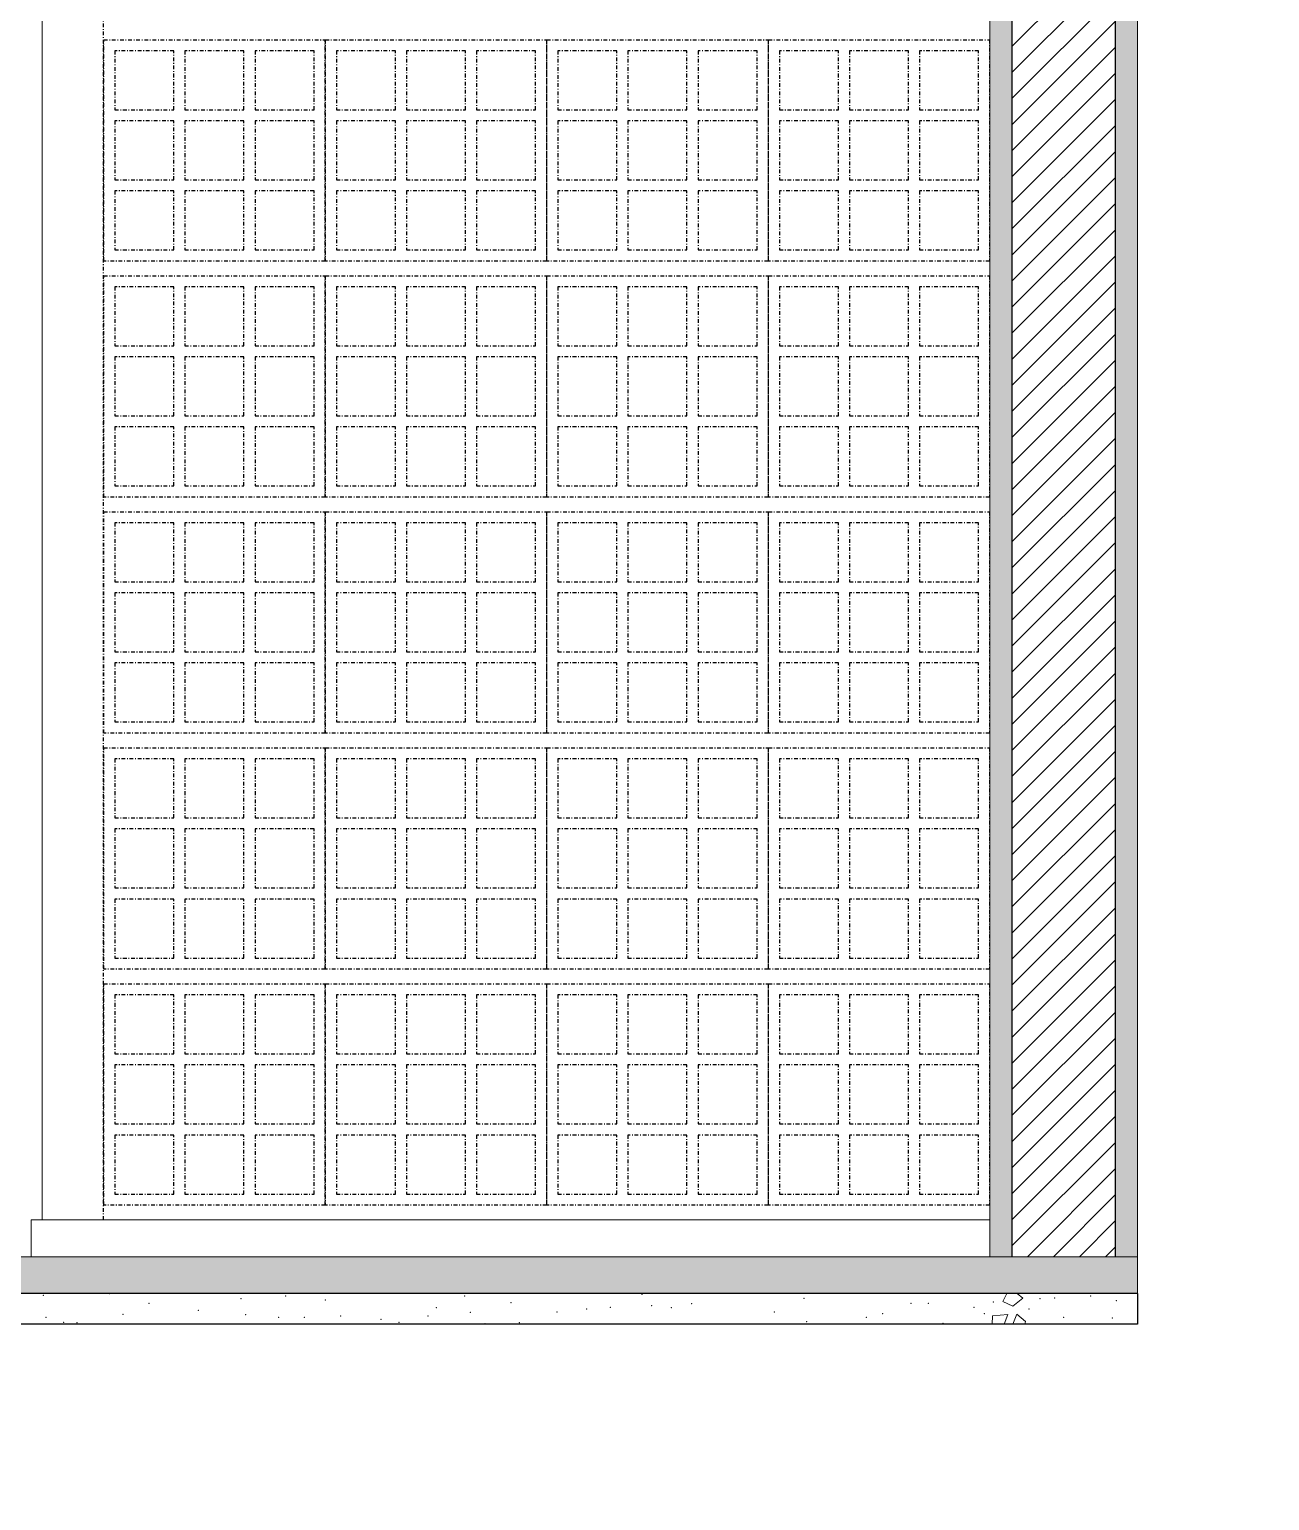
# Model space of a CAD drawing. Header units: metres. Extents: x -1783 to 21505, y -57 to 13660.
# Drawn here: x 14421.5 to 14589.7, y 7274.6 to 7474 of the extents above; entities that cross this region are included whole.
import ezdxf

# ---------------------------------------------------------------- set-up
doc = ezdxf.new("R2010")
doc.units = ezdxf.units.M
doc.header["$MEASUREMENT"] = 0
doc.linetypes.add('DASHDOT', pattern=[1, 0.5, -0.25, 0, -0.25])
for name, color, linetype, lineweight in [('01_F1 FACHADA FRONTAL _1_LAJES.EST_Caneta_No__241', 7, 'Continuous', 13), ('01_F1 FACHADA FRONTAL _1_LAJES.EST_Caneta_No__3', 7, 'Continuous', 25), ('01_F1 FACHADA FRONTAL _1_PAREDE CONSTRUIR_Caneta_No__241', 7, 'Continuous', 13), ('01_F1 FACHADA FRONTAL _1_PAREDE CONSTRUIR_Caneta_No__3', 7, 'Continuous', 25), ('01_F1 FACHADA FRONTAL _1_TERRENO.ARQ_Caneta_No__241', 7, 'Continuous', 13)]:
    doc.layers.add(name, color=color, linetype=linetype, lineweight=lineweight)
doc.layers.add('01_F1 FACHADA FRONTAL _1_LAJES.EST_Caneta_No__95', color=7, linetype='Continuous', lineweight=0, true_color=0xaeaeae)
for name, color, linetype in [('01_F1 FACHADA FRONTAL _1_PAREDE CONSTRUIR', 7, 'Continuous'), ('cotas', 7, 'Continuous'), ('P03', 7, 'Continuous')]:
    doc.layers.add(name, color=color, linetype=linetype)

# ---------------------------------------------------------------- blocks, each defined once
blk = doc.blocks.new('*X6668', base_point=(-78.7899, -34.2481))
at = {"layer": '01_F1 FACHADA FRONTAL _1_LAJES.EST_Caneta_No__241', "color": 7, "linetype": 'Continuous', "lineweight": 13, "ltscale": 1000}
for p, q in [((-41.6963, -0.1109), (-41.6911, -0.1)), ((-41.6829, -0.1172), (-41.6963, -0.1109)), ((-41.6829, -0.1172), (-41.6693, -0.1061)), ((-41.677, -0.1), (-41.6693, -0.1061)), ((-41.7109, -0.1415), (-41.7105, -0.1302)), ((-41.7105, -0.1302), (-41.6896, -0.1283)), ((-41.6896, -0.1283), (-41.6949, -0.1415)), ((-41.6828, -0.1415), (-41.6774, -0.1281)), ((-41.6774, -0.1281), (-41.6658, -0.1377)), ((-41.6658, -0.1377), (-41.6668, -0.1415))]:
    blk.add_line(p, q, dxfattribs=at)
for p in [(-42.9973, -0.1024), (-42.908, -0.1003), (-42.8541, -0.1133), (-42.7295, -0.1071), (-42.669, -0.1033), (-42.615, -0.1089), (-42.4644, -0.119), (-42.4264, -0.1031), (-42.3635, -0.1122), (-42.2286, -0.1188), (-42.1857, -0.1012), (-42.1728, -0.1162), (-42.1459, -0.119), (-42.1182, -0.1137), (-41.966, -0.1062), (-41.8211, -0.113), (-41.7975, -0.1131), (-41.7355, -0.1188), (-41.7094, -0.1116), (-41.6462, -0.1071), (-41.6263, -0.106), (-41.5772, -0.1032), (-41.5426, -0.1098), (-42.994, -0.1323), (-42.97, -0.1388), (-42.952, -0.1394), (-42.8894, -0.1283), (-42.7873, -0.1227), (-42.7231, -0.1286), (-42.6783, -0.1321), (-42.6434, -0.132), (-42.5942, -0.1304), (-42.5398, -0.135), (-42.5154, -0.1388), (-42.4758, -0.1303), (-42.4184, -0.1254), (-42.3522, -0.1393), (-42.301, -0.1248), (-42.2606, -0.121), (-42.0065, -0.1251), (-41.9626, -0.1381), (-41.8815, -0.132), (-41.8592, -0.1273), (-41.7215, -0.1272), (-41.6612, -0.1208), (-41.6141, -0.132), (-41.5481, -0.1333), (-42.3986, -0.1408), (-41.7777, -0.1401)]:
    blk.add_point(p, dxfattribs=at)

msp = doc.modelspace()

# ---------------------------------------------------------------- hatches: boundary and pattern name
at = {"layer": '01_F1 FACHADA FRONTAL _1_LAJES.EST_Caneta_No__95', "linetype": 'Continuous', "lineweight": 0, "true_color": 0xaeaeae}
msp.add_hatch(color=253, dxfattribs=at).paths.add_polyline_path([(14287.077, 7302.625), (14571.764, 7302.625), (14571.764, 7307.625), (14287.077, 7307.625)])
at = {"layer": '01_F1 FACHADA FRONTAL _1_PAREDE CONSTRUIR', "linetype": 'Continuous', "lineweight": 0, "true_color": 0xffffff}
for points in [[(14551.764, 7307.625), (14554.764, 7307.625), (14554.764, 7597.625), (14551.764, 7597.625)], [(14568.764, 7597.625), (14568.764, 7307.625), (14571.764, 7307.625), (14571.764, 7597.625)]]:
    msp.add_hatch(color=7, dxfattribs=at).paths.add_polyline_path(points)
at = {"layer": '01_F1 FACHADA FRONTAL _1_PAREDE CONSTRUIR', "linetype": 'Continuous', "lineweight": 0, "true_color": 0x000000}
h = msp.add_hatch(dxfattribs=at)
h.set_pattern_fill('COMMON_BRICK_0001', color=18, scale=100, style=0, pattern_type=2)
h.set_pattern_definition([(45, (18723.168, 7312.6247), (-1.767767, 1.767767), [])])
h.paths.add_polyline_path([(14554.764, 7597.625), (14554.764, 7307.625), (14568.764, 7307.625), (14568.764, 7597.625)])
at = {"layer": 'cotas'}
h = msp.add_hatch(color=7, dxfattribs=at)
h.dxf.hatch_style = 1
h.paths.add_polyline_path([(21504.961, 13659.963), (10304.961, 13659.963), (10304.961, 5739.963), (21504.961, 5739.963)])
h.paths.add_polyline_path([(10571.627, 13593.296), (21371.627, 13593.296), (21371.627, 5806.63), (10571.627, 5806.63)], flags=16)

# ---------------------------------------------------------------- linework, layer by layer
at = {"layer": '01_F1 FACHADA FRONTAL _1_LAJES.EST_Caneta_No__241', "color": 7, "linetype": 'Continuous', "lineweight": 13, "ltscale": 1000}
for p, q in [((14551.764, 7307.625), (14287.077, 7307.625)), ((14571.764, 7307.625), (14571.764, 7302.625))]:
    msp.add_line(p, q, dxfattribs=at)
at = {"layer": '01_F1 FACHADA FRONTAL _1_LAJES.EST_Caneta_No__241', "color": 7, "linetype": 'Continuous', "lineweight": 13, "ltscale": 1000, "flags": 128}
msp.add_lwpolyline([(14571.764, 7307.625), (14568.764, 7307.625), (14554.764, 7307.625), (14551.764, 7307.625)], dxfattribs=at)
at = {"layer": '01_F1 FACHADA FRONTAL _1_LAJES.EST_Caneta_No__3', "color": 7, "linetype": 'Continuous', "lineweight": 25, "ltscale": 1000}
for p, q in [((14571.764, 7302.625), (14287.077, 7302.625)), ((14571.764, 7302.625), (14571.764, 7298.47)), ((14571.764, 7298.47), (14287.077, 7298.47))]:
    msp.add_line(p, q, dxfattribs=at)
at = {"layer": '01_F1 FACHADA FRONTAL _1_PAREDE CONSTRUIR_Caneta_No__241', "color": 7, "linetype": 'Continuous', "lineweight": 13, "ltscale": 1000}
for p, q in [((14551.764, 7597.625), (14551.764, 7307.625)), ((14571.764, 7597.625), (14571.764, 7307.625)), ((14423.262, 7538.825), (14423.262, 7312.625))]:
    msp.add_line(p, q, dxfattribs=at)
at = {"layer": '01_F1 FACHADA FRONTAL _1_PAREDE CONSTRUIR_Caneta_No__3', "color": 7, "linetype": 'Continuous', "lineweight": 25, "ltscale": 1000}
for p, q in [((14554.764, 7597.625), (14554.764, 7307.625)), ((14568.764, 7597.625), (14568.764, 7307.625))]:
    msp.add_line(p, q, dxfattribs=at)
at = {"layer": '01_F1 FACHADA FRONTAL _1_TERRENO.ARQ_Caneta_No__241', "color": 7, "linetype": 'Continuous', "lineweight": 13, "ltscale": 1000}
for p, q in [((14421.768, 7307.625), (14421.768, 7312.625)), ((14421.768, 7312.625), (14551.764, 7312.625))]:
    msp.add_line(p, q, dxfattribs=at)
at = {"layer": 'P03', "linetype": 'DASHDOT'}
for p, q in [((14431.59, 7312.625), (14431.59, 7537.625)), ((14431.625, 7442.625), (14431.625, 7472.625)), ((14431.625, 7472.625), (14461.625, 7472.625)), ((14461.625, 7472.625), (14461.625, 7442.625)), ((14461.66, 7442.625), (14461.66, 7472.625)), ((14461.66, 7472.625), (14491.66, 7472.625)), ((14491.66, 7472.625), (14491.66, 7442.625)), ((14491.695, 7442.625), (14491.695, 7472.625)), ((14491.695, 7472.625), (14521.695, 7472.625)), ((14521.695, 7472.625), (14521.695, 7442.625)), ((14521.73, 7442.625), (14521.73, 7472.625)), ((14521.73, 7472.625), (14551.73, 7472.625)), ((14551.73, 7472.625), (14551.73, 7442.625)), ((14441.125, 7471.125), (14433.125, 7471.125)), ((14433.125, 7471.125), (14433.125, 7463.125)), ((14441.125, 7463.125), (14441.125, 7471.125)), ((14450.625, 7471.125), (14442.625, 7471.125)), ((14442.625, 7471.125), (14442.625, 7463.125)), ((14450.625, 7463.125), (14450.625, 7471.125)), ((14460.125, 7471.125), (14452.125, 7471.125)), ((14452.125, 7471.125), (14452.125, 7463.125)), ((14460.125, 7463.125), (14460.125, 7471.125)), ((14471.16, 7471.125), (14463.16, 7471.125)), ((14463.16, 7471.125), (14463.16, 7463.125)), ((14471.16, 7463.125), (14471.16, 7471.125)), ((14480.66, 7471.125), (14472.66, 7471.125)), ((14472.66, 7471.125), (14472.66, 7463.125)), ((14480.66, 7463.125), (14480.66, 7471.125)), ((14490.16, 7471.125), (14482.16, 7471.125)), ((14482.16, 7471.125), (14482.16, 7463.125)), ((14490.16, 7463.125), (14490.16, 7471.125)), ((14501.195, 7471.125), (14493.195, 7471.125)), ((14493.195, 7471.125), (14493.195, 7463.125)), ((14501.195, 7463.125), (14501.195, 7471.125)), ((14510.695, 7471.125), (14502.695, 7471.125)), ((14502.695, 7471.125), (14502.695, 7463.125)), ((14510.695, 7463.125), (14510.695, 7471.125)), ((14520.195, 7471.125), (14512.195, 7471.125)), ((14512.195, 7471.125), (14512.195, 7463.125)), ((14520.195, 7463.125), (14520.195, 7471.125)), ((14531.23, 7471.125), (14523.23, 7471.125)), ((14523.23, 7471.125), (14523.23, 7463.125)), ((14531.23, 7463.125), (14531.23, 7471.125)), ((14540.73, 7471.125), (14532.73, 7471.125)), ((14532.73, 7471.125), (14532.73, 7463.125)), ((14540.73, 7463.125), (14540.73, 7471.125)), ((14550.23, 7471.125), (14542.23, 7471.125)), ((14542.23, 7471.125), (14542.23, 7463.125)), ((14550.23, 7463.125), (14550.23, 7471.125)), ((14433.125, 7463.125), (14441.125, 7463.125)), ((14442.625, 7463.125), (14450.625, 7463.125)), ((14452.125, 7463.125), (14460.125, 7463.125)), ((14463.16, 7463.125), (14471.16, 7463.125)), ((14472.66, 7463.125), (14480.66, 7463.125)), ((14482.16, 7463.125), (14490.16, 7463.125)), ((14493.195, 7463.125), (14501.195, 7463.125)), ((14502.695, 7463.125), (14510.695, 7463.125)), ((14512.195, 7463.125), (14520.195, 7463.125)), ((14523.23, 7463.125), (14531.23, 7463.125)), ((14532.73, 7463.125), (14540.73, 7463.125)), ((14542.23, 7463.125), (14550.23, 7463.125)), ((14441.125, 7461.625), (14433.125, 7461.625)), ((14433.125, 7461.625), (14433.125, 7453.625)), ((14441.125, 7453.625), (14441.125, 7461.625)), ((14450.625, 7461.625), (14442.625, 7461.625)), ((14442.625, 7461.625), (14442.625, 7453.625)), ((14450.625, 7453.625), (14450.625, 7461.625)), ((14460.125, 7461.625), (14452.125, 7461.625)), ((14452.125, 7461.625), (14452.125, 7453.625)), ((14460.125, 7453.625), (14460.125, 7461.625)), ((14471.16, 7461.625), (14463.16, 7461.625)), ((14463.16, 7461.625), (14463.16, 7453.625)), ((14471.16, 7453.625), (14471.16, 7461.625)), ((14480.66, 7461.625), (14472.66, 7461.625)), ((14472.66, 7461.625), (14472.66, 7453.625)), ((14480.66, 7453.625), (14480.66, 7461.625)), ((14490.16, 7461.625), (14482.16, 7461.625)), ((14482.16, 7461.625), (14482.16, 7453.625)), ((14490.16, 7453.625), (14490.16, 7461.625)), ((14501.195, 7461.625), (14493.195, 7461.625)), ((14493.195, 7461.625), (14493.195, 7453.625)), ((14501.195, 7453.625), (14501.195, 7461.625)), ((14510.695, 7461.625), (14502.695, 7461.625)), ((14502.695, 7461.625), (14502.695, 7453.625)), ((14510.695, 7453.625), (14510.695, 7461.625)), ((14520.195, 7461.625), (14512.195, 7461.625)), ((14512.195, 7461.625), (14512.195, 7453.625)), ((14520.195, 7453.625), (14520.195, 7461.625)), ((14531.23, 7461.625), (14523.23, 7461.625)), ((14523.23, 7461.625), (14523.23, 7453.625)), ((14531.23, 7453.625), (14531.23, 7461.625)), ((14540.73, 7461.625), (14532.73, 7461.625)), ((14532.73, 7461.625), (14532.73, 7453.625)), ((14540.73, 7453.625), (14540.73, 7461.625)), ((14550.23, 7461.625), (14542.23, 7461.625)), ((14542.23, 7461.625), (14542.23, 7453.625)), ((14550.23, 7453.625), (14550.23, 7461.625)), ((14433.125, 7453.625), (14441.125, 7453.625)), ((14441.125, 7452.125), (14433.125, 7452.125)), ((14433.125, 7452.125), (14433.125, 7444.125)), ((14441.125, 7444.125), (14441.125, 7452.125)), ((14442.625, 7453.625), (14450.625, 7453.625)), ((14450.625, 7452.125), (14442.625, 7452.125)), ((14442.625, 7452.125), (14442.625, 7444.125)), ((14450.625, 7444.125), (14450.625, 7452.125)), ((14452.125, 7453.625), (14460.125, 7453.625)), ((14460.125, 7452.125), (14452.125, 7452.125)), ((14452.125, 7452.125), (14452.125, 7444.125)), ((14460.125, 7444.125), (14460.125, 7452.125)), ((14463.16, 7453.625), (14471.16, 7453.625)), ((14471.16, 7452.125), (14463.16, 7452.125)), ((14463.16, 7452.125), (14463.16, 7444.125)), ((14471.16, 7444.125), (14471.16, 7452.125)), ((14472.66, 7453.625), (14480.66, 7453.625)), ((14480.66, 7452.125), (14472.66, 7452.125)), ((14472.66, 7452.125), (14472.66, 7444.125)), ((14480.66, 7444.125), (14480.66, 7452.125)), ((14482.16, 7453.625), (14490.16, 7453.625)), ((14490.16, 7452.125), (14482.16, 7452.125)), ((14482.16, 7452.125), (14482.16, 7444.125)), ((14490.16, 7444.125), (14490.16, 7452.125)), ((14493.195, 7453.625), (14501.195, 7453.625)), ((14501.195, 7452.125), (14493.195, 7452.125)), ((14493.195, 7452.125), (14493.195, 7444.125)), ((14501.195, 7444.125), (14501.195, 7452.125)), ((14502.695, 7453.625), (14510.695, 7453.625)), ((14510.695, 7452.125), (14502.695, 7452.125)), ((14502.695, 7452.125), (14502.695, 7444.125)), ((14510.695, 7444.125), (14510.695, 7452.125)), ((14512.195, 7453.625), (14520.195, 7453.625)), ((14520.195, 7452.125), (14512.195, 7452.125)), ((14512.195, 7452.125), (14512.195, 7444.125)), ((14520.195, 7444.125), (14520.195, 7452.125)), ((14523.23, 7453.625), (14531.23, 7453.625)), ((14531.23, 7452.125), (14523.23, 7452.125)), ((14523.23, 7452.125), (14523.23, 7444.125)), ((14531.23, 7444.125), (14531.23, 7452.125)), ((14532.73, 7453.625), (14540.73, 7453.625)), ((14540.73, 7452.125), (14532.73, 7452.125)), ((14532.73, 7452.125), (14532.73, 7444.125)), ((14540.73, 7444.125), (14540.73, 7452.125)), ((14542.23, 7453.625), (14550.23, 7453.625)), ((14550.23, 7452.125), (14542.23, 7452.125)), ((14542.23, 7452.125), (14542.23, 7444.125)), ((14550.23, 7444.125), (14550.23, 7452.125)), ((14433.125, 7444.125), (14441.125, 7444.125)), ((14442.625, 7444.125), (14450.625, 7444.125)), ((14452.125, 7444.125), (14460.125, 7444.125)), ((14463.16, 7444.125), (14471.16, 7444.125)), ((14472.66, 7444.125), (14480.66, 7444.125)), ((14482.16, 7444.125), (14490.16, 7444.125)), ((14493.195, 7444.125), (14501.195, 7444.125)), ((14502.695, 7444.125), (14510.695, 7444.125)), ((14512.195, 7444.125), (14520.195, 7444.125)), ((14523.23, 7444.125), (14531.23, 7444.125)), ((14532.73, 7444.125), (14540.73, 7444.125)), ((14542.23, 7444.125), (14550.23, 7444.125)), ((14461.625, 7442.625), (14431.625, 7442.625)), ((14491.66, 7442.625), (14461.66, 7442.625)), ((14521.695, 7442.625), (14491.695, 7442.625)), ((14551.73, 7442.625), (14521.73, 7442.625)), ((14431.625, 7410.625), (14431.625, 7440.625)), ((14431.625, 7440.625), (14461.625, 7440.625)), ((14461.625, 7440.625), (14461.625, 7410.625)), ((14461.66, 7410.625), (14461.66, 7440.625)), ((14461.66, 7440.625), (14491.66, 7440.625)), ((14491.66, 7440.625), (14491.66, 7410.625)), ((14491.695, 7410.625), (14491.695, 7440.625)), ((14491.695, 7440.625), (14521.695, 7440.625)), ((14521.695, 7440.625), (14521.695, 7410.625)), ((14521.73, 7410.625), (14521.73, 7440.625)), ((14521.73, 7440.625), (14551.73, 7440.625)), ((14551.73, 7440.625), (14551.73, 7410.625)), ((14441.125, 7439.125), (14433.125, 7439.125)), ((14433.125, 7439.125), (14433.125, 7431.125)), ((14441.125, 7431.125), (14441.125, 7439.125)), ((14450.625, 7439.125), (14442.625, 7439.125)), ((14442.625, 7439.125), (14442.625, 7431.125)), ((14450.625, 7431.125), (14450.625, 7439.125)), ((14460.125, 7439.125), (14452.125, 7439.125)), ((14452.125, 7439.125), (14452.125, 7431.125)), ((14460.125, 7431.125), (14460.125, 7439.125)), ((14471.16, 7439.125), (14463.16, 7439.125)), ((14463.16, 7439.125), (14463.16, 7431.125)), ((14471.16, 7431.125), (14471.16, 7439.125)), ((14480.66, 7439.125), (14472.66, 7439.125)), ((14472.66, 7439.125), (14472.66, 7431.125)), ((14480.66, 7431.125), (14480.66, 7439.125)), ((14490.16, 7439.125), (14482.16, 7439.125)), ((14482.16, 7439.125), (14482.16, 7431.125)), ((14490.16, 7431.125), (14490.16, 7439.125)), ((14501.195, 7439.125), (14493.195, 7439.125)), ((14493.195, 7439.125), (14493.195, 7431.125)), ((14501.195, 7431.125), (14501.195, 7439.125)), ((14510.695, 7439.125), (14502.695, 7439.125)), ((14502.695, 7439.125), (14502.695, 7431.125)), ((14510.695, 7431.125), (14510.695, 7439.125)), ((14520.195, 7439.125), (14512.195, 7439.125)), ((14512.195, 7439.125), (14512.195, 7431.125)), ((14520.195, 7431.125), (14520.195, 7439.125)), ((14531.23, 7439.125), (14523.23, 7439.125)), ((14523.23, 7439.125), (14523.23, 7431.125)), ((14531.23, 7431.125), (14531.23, 7439.125)), ((14540.73, 7439.125), (14532.73, 7439.125)), ((14532.73, 7439.125), (14532.73, 7431.125)), ((14540.73, 7431.125), (14540.73, 7439.125)), ((14550.23, 7439.125), (14542.23, 7439.125)), ((14542.23, 7439.125), (14542.23, 7431.125)), ((14550.23, 7431.125), (14550.23, 7439.125)), ((14433.125, 7431.125), (14441.125, 7431.125)), ((14442.625, 7431.125), (14450.625, 7431.125)), ((14452.125, 7431.125), (14460.125, 7431.125)), ((14463.16, 7431.125), (14471.16, 7431.125)), ((14472.66, 7431.125), (14480.66, 7431.125)), ((14482.16, 7431.125), (14490.16, 7431.125)), ((14493.195, 7431.125), (14501.195, 7431.125)), ((14502.695, 7431.125), (14510.695, 7431.125)), ((14512.195, 7431.125), (14520.195, 7431.125)), ((14523.23, 7431.125), (14531.23, 7431.125)), ((14532.73, 7431.125), (14540.73, 7431.125)), ((14542.23, 7431.125), (14550.23, 7431.125)), ((14441.125, 7429.625), (14433.125, 7429.625)), ((14433.125, 7429.625), (14433.125, 7421.625)), ((14441.125, 7421.625), (14441.125, 7429.625)), ((14450.625, 7429.625), (14442.625, 7429.625)), ((14442.625, 7429.625), (14442.625, 7421.625)), ((14450.625, 7421.625), (14450.625, 7429.625)), ((14460.125, 7429.625), (14452.125, 7429.625)), ((14452.125, 7429.625), (14452.125, 7421.625)), ((14460.125, 7421.625), (14460.125, 7429.625)), ((14471.16, 7429.625), (14463.16, 7429.625)), ((14463.16, 7429.625), (14463.16, 7421.625)), ((14471.16, 7421.625), (14471.16, 7429.625)), ((14480.66, 7429.625), (14472.66, 7429.625)), ((14472.66, 7429.625), (14472.66, 7421.625)), ((14480.66, 7421.625), (14480.66, 7429.625)), ((14490.16, 7429.625), (14482.16, 7429.625)), ((14482.16, 7429.625), (14482.16, 7421.625)), ((14490.16, 7421.625), (14490.16, 7429.625)), ((14501.195, 7429.625), (14493.195, 7429.625)), ((14493.195, 7429.625), (14493.195, 7421.625)), ((14501.195, 7421.625), (14501.195, 7429.625)), ((14510.695, 7429.625), (14502.695, 7429.625)), ((14502.695, 7429.625), (14502.695, 7421.625)), ((14510.695, 7421.625), (14510.695, 7429.625)), ((14520.195, 7429.625), (14512.195, 7429.625)), ((14512.195, 7429.625), (14512.195, 7421.625)), ((14520.195, 7421.625), (14520.195, 7429.625)), ((14531.23, 7429.625), (14523.23, 7429.625)), ((14523.23, 7429.625), (14523.23, 7421.625)), ((14531.23, 7421.625), (14531.23, 7429.625)), ((14540.73, 7429.625), (14532.73, 7429.625)), ((14532.73, 7429.625), (14532.73, 7421.625)), ((14540.73, 7421.625), (14540.73, 7429.625)), ((14550.23, 7429.625), (14542.23, 7429.625)), ((14542.23, 7429.625), (14542.23, 7421.625)), ((14550.23, 7421.625), (14550.23, 7429.625)), ((14433.125, 7421.625), (14441.125, 7421.625)), ((14441.125, 7420.125), (14433.125, 7420.125)), ((14433.125, 7420.125), (14433.125, 7412.125)), ((14441.125, 7412.125), (14441.125, 7420.125)), ((14442.625, 7421.625), (14450.625, 7421.625)), ((14450.625, 7420.125), (14442.625, 7420.125)), ((14442.625, 7420.125), (14442.625, 7412.125)), ((14450.625, 7412.125), (14450.625, 7420.125)), ((14452.125, 7421.625), (14460.125, 7421.625)), ((14460.125, 7420.125), (14452.125, 7420.125)), ((14452.125, 7420.125), (14452.125, 7412.125)), ((14460.125, 7412.125), (14460.125, 7420.125)), ((14463.16, 7421.625), (14471.16, 7421.625)), ((14471.16, 7420.125), (14463.16, 7420.125)), ((14463.16, 7420.125), (14463.16, 7412.125)), ((14471.16, 7412.125), (14471.16, 7420.125)), ((14472.66, 7421.625), (14480.66, 7421.625)), ((14480.66, 7420.125), (14472.66, 7420.125)), ((14472.66, 7420.125), (14472.66, 7412.125)), ((14480.66, 7412.125), (14480.66, 7420.125)), ((14482.16, 7421.625), (14490.16, 7421.625)), ((14490.16, 7420.125), (14482.16, 7420.125)), ((14482.16, 7420.125), (14482.16, 7412.125)), ((14490.16, 7412.125), (14490.16, 7420.125)), ((14493.195, 7421.625), (14501.195, 7421.625)), ((14501.195, 7420.125), (14493.195, 7420.125)), ((14493.195, 7420.125), (14493.195, 7412.125)), ((14501.195, 7412.125), (14501.195, 7420.125)), ((14502.695, 7421.625), (14510.695, 7421.625)), ((14510.695, 7420.125), (14502.695, 7420.125)), ((14502.695, 7420.125), (14502.695, 7412.125)), ((14510.695, 7412.125), (14510.695, 7420.125)), ((14512.195, 7421.625), (14520.195, 7421.625)), ((14520.195, 7420.125), (14512.195, 7420.125)), ((14512.195, 7420.125), (14512.195, 7412.125)), ((14520.195, 7412.125), (14520.195, 7420.125)), ((14523.23, 7421.625), (14531.23, 7421.625)), ((14531.23, 7420.125), (14523.23, 7420.125)), ((14523.23, 7420.125), (14523.23, 7412.125)), ((14531.23, 7412.125), (14531.23, 7420.125)), ((14532.73, 7421.625), (14540.73, 7421.625)), ((14540.73, 7420.125), (14532.73, 7420.125)), ((14532.73, 7420.125), (14532.73, 7412.125)), ((14540.73, 7412.125), (14540.73, 7420.125)), ((14542.23, 7421.625), (14550.23, 7421.625)), ((14550.23, 7420.125), (14542.23, 7420.125)), ((14542.23, 7420.125), (14542.23, 7412.125)), ((14550.23, 7412.125), (14550.23, 7420.125)), ((14433.125, 7412.125), (14441.125, 7412.125)), ((14442.625, 7412.125), (14450.625, 7412.125)), ((14452.125, 7412.125), (14460.125, 7412.125)), ((14463.16, 7412.125), (14471.16, 7412.125)), ((14472.66, 7412.125), (14480.66, 7412.125)), ((14482.16, 7412.125), (14490.16, 7412.125)), ((14493.195, 7412.125), (14501.195, 7412.125)), ((14502.695, 7412.125), (14510.695, 7412.125)), ((14512.195, 7412.125), (14520.195, 7412.125)), ((14523.23, 7412.125), (14531.23, 7412.125)), ((14532.73, 7412.125), (14540.73, 7412.125)), ((14542.23, 7412.125), (14550.23, 7412.125)), ((14461.625, 7410.625), (14431.625, 7410.625)), ((14491.66, 7410.625), (14461.66, 7410.625)), ((14521.695, 7410.625), (14491.695, 7410.625)), ((14551.73, 7410.625), (14521.73, 7410.625)), ((14431.625, 7378.625), (14431.625, 7408.625)), ((14431.625, 7408.625), (14461.625, 7408.625)), ((14461.625, 7408.625), (14461.625, 7378.625)), ((14461.66, 7378.625), (14461.66, 7408.625)), ((14461.66, 7408.625), (14491.66, 7408.625)), ((14491.66, 7408.625), (14491.66, 7378.625)), ((14491.695, 7378.625), (14491.695, 7408.625)), ((14491.695, 7408.625), (14521.695, 7408.625)), ((14521.695, 7408.625), (14521.695, 7378.625)), ((14521.73, 7378.625), (14521.73, 7408.625)), ((14521.73, 7408.625), (14551.73, 7408.625)), ((14551.73, 7408.625), (14551.73, 7378.625)), ((14441.125, 7407.125), (14433.125, 7407.125)), ((14433.125, 7407.125), (14433.125, 7399.125)), ((14441.125, 7399.125), (14441.125, 7407.125)), ((14450.625, 7407.125), (14442.625, 7407.125)), ((14442.625, 7407.125), (14442.625, 7399.125)), ((14450.625, 7399.125), (14450.625, 7407.125)), ((14460.125, 7407.125), (14452.125, 7407.125)), ((14452.125, 7407.125), (14452.125, 7399.125)), ((14460.125, 7399.125), (14460.125, 7407.125)), ((14471.16, 7407.125), (14463.16, 7407.125)), ((14463.16, 7407.125), (14463.16, 7399.125)), ((14471.16, 7399.125), (14471.16, 7407.125)), ((14480.66, 7407.125), (14472.66, 7407.125)), ((14472.66, 7407.125), (14472.66, 7399.125)), ((14480.66, 7399.125), (14480.66, 7407.125)), ((14490.16, 7407.125), (14482.16, 7407.125)), ((14482.16, 7407.125), (14482.16, 7399.125)), ((14490.16, 7399.125), (14490.16, 7407.125)), ((14501.195, 7407.125), (14493.195, 7407.125)), ((14493.195, 7407.125), (14493.195, 7399.125)), ((14501.195, 7399.125), (14501.195, 7407.125)), ((14510.695, 7407.125), (14502.695, 7407.125)), ((14502.695, 7407.125), (14502.695, 7399.125)), ((14510.695, 7399.125), (14510.695, 7407.125)), ((14520.195, 7407.125), (14512.195, 7407.125)), ((14512.195, 7407.125), (14512.195, 7399.125)), ((14520.195, 7399.125), (14520.195, 7407.125)), ((14531.23, 7407.125), (14523.23, 7407.125)), ((14523.23, 7407.125), (14523.23, 7399.125)), ((14531.23, 7399.125), (14531.23, 7407.125)), ((14540.73, 7407.125), (14532.73, 7407.125)), ((14532.73, 7407.125), (14532.73, 7399.125)), ((14540.73, 7399.125), (14540.73, 7407.125)), ((14550.23, 7407.125), (14542.23, 7407.125)), ((14542.23, 7407.125), (14542.23, 7399.125)), ((14550.23, 7399.125), (14550.23, 7407.125)), ((14433.125, 7399.125), (14441.125, 7399.125)), ((14442.625, 7399.125), (14450.625, 7399.125)), ((14452.125, 7399.125), (14460.125, 7399.125)), ((14463.16, 7399.125), (14471.16, 7399.125)), ((14472.66, 7399.125), (14480.66, 7399.125)), ((14482.16, 7399.125), (14490.16, 7399.125)), ((14493.195, 7399.125), (14501.195, 7399.125)), ((14502.695, 7399.125), (14510.695, 7399.125)), ((14512.195, 7399.125), (14520.195, 7399.125)), ((14523.23, 7399.125), (14531.23, 7399.125)), ((14532.73, 7399.125), (14540.73, 7399.125)), ((14542.23, 7399.125), (14550.23, 7399.125)), ((14441.125, 7397.625), (14433.125, 7397.625)), ((14433.125, 7397.625), (14433.125, 7389.625)), ((14441.125, 7389.625), (14441.125, 7397.625)), ((14450.625, 7397.625), (14442.625, 7397.625)), ((14442.625, 7397.625), (14442.625, 7389.625)), ((14450.625, 7389.625), (14450.625, 7397.625)), ((14460.125, 7397.625), (14452.125, 7397.625)), ((14452.125, 7397.625), (14452.125, 7389.625)), ((14460.125, 7389.625), (14460.125, 7397.625)), ((14471.16, 7397.625), (14463.16, 7397.625)), ((14463.16, 7397.625), (14463.16, 7389.625)), ((14471.16, 7389.625), (14471.16, 7397.625)), ((14480.66, 7397.625), (14472.66, 7397.625)), ((14472.66, 7397.625), (14472.66, 7389.625)), ((14480.66, 7389.625), (14480.66, 7397.625)), ((14490.16, 7397.625), (14482.16, 7397.625)), ((14482.16, 7397.625), (14482.16, 7389.625)), ((14490.16, 7389.625), (14490.16, 7397.625)), ((14501.195, 7397.625), (14493.195, 7397.625)), ((14493.195, 7397.625), (14493.195, 7389.625)), ((14501.195, 7389.625), (14501.195, 7397.625)), ((14510.695, 7397.625), (14502.695, 7397.625)), ((14502.695, 7397.625), (14502.695, 7389.625)), ((14510.695, 7389.625), (14510.695, 7397.625)), ((14520.195, 7397.625), (14512.195, 7397.625)), ((14512.195, 7397.625), (14512.195, 7389.625)), ((14520.195, 7389.625), (14520.195, 7397.625)), ((14531.23, 7397.625), (14523.23, 7397.625)), ((14523.23, 7397.625), (14523.23, 7389.625)), ((14531.23, 7389.625), (14531.23, 7397.625)), ((14540.73, 7397.625), (14532.73, 7397.625)), ((14532.73, 7397.625), (14532.73, 7389.625)), ((14540.73, 7389.625), (14540.73, 7397.625)), ((14550.23, 7397.625), (14542.23, 7397.625)), ((14542.23, 7397.625), (14542.23, 7389.625)), ((14550.23, 7389.625), (14550.23, 7397.625)), ((14433.125, 7389.625), (14441.125, 7389.625)), ((14441.125, 7388.125), (14433.125, 7388.125)), ((14433.125, 7388.125), (14433.125, 7380.125)), ((14441.125, 7380.125), (14441.125, 7388.125)), ((14442.625, 7389.625), (14450.625, 7389.625)), ((14450.625, 7388.125), (14442.625, 7388.125)), ((14442.625, 7388.125), (14442.625, 7380.125)), ((14450.625, 7380.125), (14450.625, 7388.125)), ((14452.125, 7389.625), (14460.125, 7389.625)), ((14460.125, 7388.125), (14452.125, 7388.125)), ((14452.125, 7388.125), (14452.125, 7380.125)), ((14460.125, 7380.125), (14460.125, 7388.125)), ((14463.16, 7389.625), (14471.16, 7389.625)), ((14471.16, 7388.125), (14463.16, 7388.125)), ((14463.16, 7388.125), (14463.16, 7380.125)), ((14471.16, 7380.125), (14471.16, 7388.125)), ((14472.66, 7389.625), (14480.66, 7389.625)), ((14480.66, 7388.125), (14472.66, 7388.125)), ((14472.66, 7388.125), (14472.66, 7380.125)), ((14480.66, 7380.125), (14480.66, 7388.125)), ((14482.16, 7389.625), (14490.16, 7389.625)), ((14490.16, 7388.125), (14482.16, 7388.125)), ((14482.16, 7388.125), (14482.16, 7380.125)), ((14490.16, 7380.125), (14490.16, 7388.125)), ((14493.195, 7389.625), (14501.195, 7389.625)), ((14501.195, 7388.125), (14493.195, 7388.125)), ((14493.195, 7388.125), (14493.195, 7380.125)), ((14501.195, 7380.125), (14501.195, 7388.125)), ((14502.695, 7389.625), (14510.695, 7389.625)), ((14510.695, 7388.125), (14502.695, 7388.125)), ((14502.695, 7388.125), (14502.695, 7380.125)), ((14510.695, 7380.125), (14510.695, 7388.125)), ((14512.195, 7389.625), (14520.195, 7389.625)), ((14520.195, 7388.125), (14512.195, 7388.125)), ((14512.195, 7388.125), (14512.195, 7380.125)), ((14520.195, 7380.125), (14520.195, 7388.125)), ((14523.23, 7389.625), (14531.23, 7389.625)), ((14531.23, 7388.125), (14523.23, 7388.125)), ((14523.23, 7388.125), (14523.23, 7380.125)), ((14531.23, 7380.125), (14531.23, 7388.125)), ((14532.73, 7389.625), (14540.73, 7389.625)), ((14540.73, 7388.125), (14532.73, 7388.125)), ((14532.73, 7388.125), (14532.73, 7380.125)), ((14540.73, 7380.125), (14540.73, 7388.125)), ((14542.23, 7389.625), (14550.23, 7389.625)), ((14550.23, 7388.125), (14542.23, 7388.125)), ((14542.23, 7388.125), (14542.23, 7380.125)), ((14550.23, 7380.125), (14550.23, 7388.125)), ((14433.125, 7380.125), (14441.125, 7380.125)), ((14442.625, 7380.125), (14450.625, 7380.125)), ((14452.125, 7380.125), (14460.125, 7380.125)), ((14463.16, 7380.125), (14471.16, 7380.125)), ((14472.66, 7380.125), (14480.66, 7380.125)), ((14482.16, 7380.125), (14490.16, 7380.125)), ((14493.195, 7380.125), (14501.195, 7380.125)), ((14502.695, 7380.125), (14510.695, 7380.125)), ((14512.195, 7380.125), (14520.195, 7380.125)), ((14523.23, 7380.125), (14531.23, 7380.125)), ((14532.73, 7380.125), (14540.73, 7380.125)), ((14542.23, 7380.125), (14550.23, 7380.125)), ((14461.625, 7378.625), (14431.625, 7378.625)), ((14491.66, 7378.625), (14461.66, 7378.625)), ((14521.695, 7378.625), (14491.695, 7378.625)), ((14551.73, 7378.625), (14521.73, 7378.625)), ((14431.625, 7346.625), (14431.625, 7376.625)), ((14431.625, 7376.625), (14461.625, 7376.625)), ((14461.625, 7376.625), (14461.625, 7346.625)), ((14461.66, 7346.625), (14461.66, 7376.625)), ((14461.66, 7376.625), (14491.66, 7376.625)), ((14491.66, 7376.625), (14491.66, 7346.625)), ((14491.695, 7346.625), (14491.695, 7376.625)), ((14491.695, 7376.625), (14521.695, 7376.625)), ((14521.695, 7376.625), (14521.695, 7346.625)), ((14521.73, 7346.625), (14521.73, 7376.625)), ((14521.73, 7376.625), (14551.73, 7376.625)), ((14551.73, 7376.625), (14551.73, 7346.625)), ((14441.125, 7375.125), (14433.125, 7375.125)), ((14433.125, 7375.125), (14433.125, 7367.125)), ((14441.125, 7367.125), (14441.125, 7375.125)), ((14450.625, 7375.125), (14442.625, 7375.125)), ((14442.625, 7375.125), (14442.625, 7367.125)), ((14450.625, 7367.125), (14450.625, 7375.125)), ((14460.125, 7375.125), (14452.125, 7375.125)), ((14452.125, 7375.125), (14452.125, 7367.125)), ((14460.125, 7367.125), (14460.125, 7375.125)), ((14471.16, 7375.125), (14463.16, 7375.125)), ((14463.16, 7375.125), (14463.16, 7367.125)), ((14471.16, 7367.125), (14471.16, 7375.125)), ((14480.66, 7375.125), (14472.66, 7375.125)), ((14472.66, 7375.125), (14472.66, 7367.125)), ((14480.66, 7367.125), (14480.66, 7375.125)), ((14490.16, 7375.125), (14482.16, 7375.125)), ((14482.16, 7375.125), (14482.16, 7367.125)), ((14490.16, 7367.125), (14490.16, 7375.125)), ((14501.195, 7375.125), (14493.195, 7375.125)), ((14493.195, 7375.125), (14493.195, 7367.125)), ((14501.195, 7367.125), (14501.195, 7375.125)), ((14510.695, 7375.125), (14502.695, 7375.125)), ((14502.695, 7375.125), (14502.695, 7367.125)), ((14510.695, 7367.125), (14510.695, 7375.125)), ((14520.195, 7375.125), (14512.195, 7375.125)), ((14512.195, 7375.125), (14512.195, 7367.125)), ((14520.195, 7367.125), (14520.195, 7375.125)), ((14531.23, 7375.125), (14523.23, 7375.125)), ((14523.23, 7375.125), (14523.23, 7367.125)), ((14531.23, 7367.125), (14531.23, 7375.125)), ((14540.73, 7375.125), (14532.73, 7375.125)), ((14532.73, 7375.125), (14532.73, 7367.125)), ((14540.73, 7367.125), (14540.73, 7375.125)), ((14550.23, 7375.125), (14542.23, 7375.125)), ((14542.23, 7375.125), (14542.23, 7367.125)), ((14550.23, 7367.125), (14550.23, 7375.125)), ((14433.125, 7367.125), (14441.125, 7367.125)), ((14442.625, 7367.125), (14450.625, 7367.125)), ((14452.125, 7367.125), (14460.125, 7367.125)), ((14463.16, 7367.125), (14471.16, 7367.125)), ((14472.66, 7367.125), (14480.66, 7367.125)), ((14482.16, 7367.125), (14490.16, 7367.125)), ((14493.195, 7367.125), (14501.195, 7367.125)), ((14502.695, 7367.125), (14510.695, 7367.125)), ((14512.195, 7367.125), (14520.195, 7367.125)), ((14523.23, 7367.125), (14531.23, 7367.125)), ((14532.73, 7367.125), (14540.73, 7367.125)), ((14542.23, 7367.125), (14550.23, 7367.125)), ((14441.125, 7365.625), (14433.125, 7365.625)), ((14433.125, 7365.625), (14433.125, 7357.625)), ((14441.125, 7357.625), (14441.125, 7365.625)), ((14450.625, 7365.625), (14442.625, 7365.625)), ((14442.625, 7365.625), (14442.625, 7357.625)), ((14450.625, 7357.625), (14450.625, 7365.625)), ((14460.125, 7365.625), (14452.125, 7365.625)), ((14452.125, 7365.625), (14452.125, 7357.625)), ((14460.125, 7357.625), (14460.125, 7365.625)), ((14471.16, 7365.625), (14463.16, 7365.625)), ((14463.16, 7365.625), (14463.16, 7357.625)), ((14471.16, 7357.625), (14471.16, 7365.625)), ((14480.66, 7365.625), (14472.66, 7365.625)), ((14472.66, 7365.625), (14472.66, 7357.625)), ((14480.66, 7357.625), (14480.66, 7365.625)), ((14490.16, 7365.625), (14482.16, 7365.625)), ((14482.16, 7365.625), (14482.16, 7357.625)), ((14490.16, 7357.625), (14490.16, 7365.625)), ((14501.195, 7365.625), (14493.195, 7365.625)), ((14493.195, 7365.625), (14493.195, 7357.625)), ((14501.195, 7357.625), (14501.195, 7365.625)), ((14510.695, 7365.625), (14502.695, 7365.625)), ((14502.695, 7365.625), (14502.695, 7357.625)), ((14510.695, 7357.625), (14510.695, 7365.625)), ((14520.195, 7365.625), (14512.195, 7365.625)), ((14512.195, 7365.625), (14512.195, 7357.625)), ((14520.195, 7357.625), (14520.195, 7365.625)), ((14531.23, 7365.625), (14523.23, 7365.625)), ((14523.23, 7365.625), (14523.23, 7357.625)), ((14531.23, 7357.625), (14531.23, 7365.625)), ((14540.73, 7365.625), (14532.73, 7365.625)), ((14532.73, 7365.625), (14532.73, 7357.625)), ((14540.73, 7357.625), (14540.73, 7365.625)), ((14550.23, 7365.625), (14542.23, 7365.625)), ((14542.23, 7365.625), (14542.23, 7357.625)), ((14550.23, 7357.625), (14550.23, 7365.625)), ((14433.125, 7357.625), (14441.125, 7357.625)), ((14441.125, 7356.125), (14433.125, 7356.125)), ((14433.125, 7356.125), (14433.125, 7348.125)), ((14441.125, 7348.125), (14441.125, 7356.125)), ((14442.625, 7357.625), (14450.625, 7357.625)), ((14450.625, 7356.125), (14442.625, 7356.125)), ((14442.625, 7356.125), (14442.625, 7348.125)), ((14450.625, 7348.125), (14450.625, 7356.125)), ((14452.125, 7357.625), (14460.125, 7357.625)), ((14460.125, 7356.125), (14452.125, 7356.125)), ((14452.125, 7356.125), (14452.125, 7348.125)), ((14460.125, 7348.125), (14460.125, 7356.125)), ((14463.16, 7357.625), (14471.16, 7357.625)), ((14471.16, 7356.125), (14463.16, 7356.125)), ((14463.16, 7356.125), (14463.16, 7348.125)), ((14471.16, 7348.125), (14471.16, 7356.125)), ((14472.66, 7357.625), (14480.66, 7357.625)), ((14480.66, 7356.125), (14472.66, 7356.125)), ((14472.66, 7356.125), (14472.66, 7348.125)), ((14480.66, 7348.125), (14480.66, 7356.125)), ((14482.16, 7357.625), (14490.16, 7357.625)), ((14490.16, 7356.125), (14482.16, 7356.125)), ((14482.16, 7356.125), (14482.16, 7348.125)), ((14490.16, 7348.125), (14490.16, 7356.125)), ((14493.195, 7357.625), (14501.195, 7357.625)), ((14501.195, 7356.125), (14493.195, 7356.125)), ((14493.195, 7356.125), (14493.195, 7348.125)), ((14501.195, 7348.125), (14501.195, 7356.125)), ((14502.695, 7357.625), (14510.695, 7357.625)), ((14510.695, 7356.125), (14502.695, 7356.125)), ((14502.695, 7356.125), (14502.695, 7348.125)), ((14510.695, 7348.125), (14510.695, 7356.125)), ((14512.195, 7357.625), (14520.195, 7357.625)), ((14520.195, 7356.125), (14512.195, 7356.125)), ((14512.195, 7356.125), (14512.195, 7348.125)), ((14520.195, 7348.125), (14520.195, 7356.125)), ((14523.23, 7357.625), (14531.23, 7357.625)), ((14531.23, 7356.125), (14523.23, 7356.125)), ((14523.23, 7356.125), (14523.23, 7348.125)), ((14531.23, 7348.125), (14531.23, 7356.125)), ((14532.73, 7357.625), (14540.73, 7357.625)), ((14540.73, 7356.125), (14532.73, 7356.125)), ((14532.73, 7356.125), (14532.73, 7348.125)), ((14540.73, 7348.125), (14540.73, 7356.125)), ((14542.23, 7357.625), (14550.23, 7357.625)), ((14550.23, 7356.125), (14542.23, 7356.125)), ((14542.23, 7356.125), (14542.23, 7348.125)), ((14550.23, 7348.125), (14550.23, 7356.125)), ((14433.125, 7348.125), (14441.125, 7348.125)), ((14442.625, 7348.125), (14450.625, 7348.125)), ((14452.125, 7348.125), (14460.125, 7348.125)), ((14463.16, 7348.125), (14471.16, 7348.125)), ((14472.66, 7348.125), (14480.66, 7348.125)), ((14482.16, 7348.125), (14490.16, 7348.125)), ((14493.195, 7348.125), (14501.195, 7348.125)), ((14502.695, 7348.125), (14510.695, 7348.125)), ((14512.195, 7348.125), (14520.195, 7348.125)), ((14523.23, 7348.125), (14531.23, 7348.125)), ((14532.73, 7348.125), (14540.73, 7348.125)), ((14542.23, 7348.125), (14550.23, 7348.125)), ((14461.625, 7346.625), (14431.625, 7346.625)), ((14491.66, 7346.625), (14461.66, 7346.625)), ((14521.695, 7346.625), (14491.695, 7346.625)), ((14551.73, 7346.625), (14521.73, 7346.625)), ((14431.625, 7314.625), (14431.625, 7344.625)), ((14431.625, 7344.625), (14461.625, 7344.625)), ((14461.625, 7344.625), (14461.625, 7314.625)), ((14461.66, 7314.625), (14461.66, 7344.625)), ((14461.66, 7344.625), (14491.66, 7344.625)), ((14491.66, 7344.625), (14491.66, 7314.625)), ((14491.695, 7314.625), (14491.695, 7344.625)), ((14491.695, 7344.625), (14521.695, 7344.625)), ((14521.695, 7344.625), (14521.695, 7314.625)), ((14521.73, 7314.625), (14521.73, 7344.625)), ((14521.73, 7344.625), (14551.73, 7344.625)), ((14551.73, 7344.625), (14551.73, 7314.625)), ((14441.125, 7343.125), (14433.125, 7343.125)), ((14433.125, 7343.125), (14433.125, 7335.125)), ((14441.125, 7335.125), (14441.125, 7343.125)), ((14450.625, 7343.125), (14442.625, 7343.125)), ((14442.625, 7343.125), (14442.625, 7335.125)), ((14450.625, 7335.125), (14450.625, 7343.125)), ((14460.125, 7343.125), (14452.125, 7343.125)), ((14452.125, 7343.125), (14452.125, 7335.125)), ((14460.125, 7335.125), (14460.125, 7343.125)), ((14471.16, 7343.125), (14463.16, 7343.125)), ((14463.16, 7343.125), (14463.16, 7335.125)), ((14471.16, 7335.125), (14471.16, 7343.125)), ((14480.66, 7343.125), (14472.66, 7343.125)), ((14472.66, 7343.125), (14472.66, 7335.125)), ((14480.66, 7335.125), (14480.66, 7343.125)), ((14490.16, 7343.125), (14482.16, 7343.125)), ((14482.16, 7343.125), (14482.16, 7335.125)), ((14490.16, 7335.125), (14490.16, 7343.125)), ((14501.195, 7343.125), (14493.195, 7343.125)), ((14493.195, 7343.125), (14493.195, 7335.125)), ((14501.195, 7335.125), (14501.195, 7343.125)), ((14510.695, 7343.125), (14502.695, 7343.125)), ((14502.695, 7343.125), (14502.695, 7335.125)), ((14510.695, 7335.125), (14510.695, 7343.125)), ((14520.195, 7343.125), (14512.195, 7343.125)), ((14512.195, 7343.125), (14512.195, 7335.125)), ((14520.195, 7335.125), (14520.195, 7343.125)), ((14531.23, 7343.125), (14523.23, 7343.125)), ((14523.23, 7343.125), (14523.23, 7335.125)), ((14531.23, 7335.125), (14531.23, 7343.125)), ((14540.73, 7343.125), (14532.73, 7343.125)), ((14532.73, 7343.125), (14532.73, 7335.125)), ((14540.73, 7335.125), (14540.73, 7343.125)), ((14550.23, 7343.125), (14542.23, 7343.125)), ((14542.23, 7343.125), (14542.23, 7335.125)), ((14550.23, 7335.125), (14550.23, 7343.125)), ((14433.125, 7335.125), (14441.125, 7335.125)), ((14442.625, 7335.125), (14450.625, 7335.125)), ((14452.125, 7335.125), (14460.125, 7335.125)), ((14463.16, 7335.125), (14471.16, 7335.125)), ((14472.66, 7335.125), (14480.66, 7335.125)), ((14482.16, 7335.125), (14490.16, 7335.125)), ((14493.195, 7335.125), (14501.195, 7335.125)), ((14502.695, 7335.125), (14510.695, 7335.125)), ((14512.195, 7335.125), (14520.195, 7335.125)), ((14523.23, 7335.125), (14531.23, 7335.125)), ((14532.73, 7335.125), (14540.73, 7335.125)), ((14542.23, 7335.125), (14550.23, 7335.125)), ((14441.125, 7333.625), (14433.125, 7333.625)), ((14433.125, 7333.625), (14433.125, 7325.625)), ((14441.125, 7325.625), (14441.125, 7333.625)), ((14450.625, 7333.625), (14442.625, 7333.625)), ((14442.625, 7333.625), (14442.625, 7325.625)), ((14450.625, 7325.625), (14450.625, 7333.625)), ((14460.125, 7333.625), (14452.125, 7333.625)), ((14452.125, 7333.625), (14452.125, 7325.625)), ((14460.125, 7325.625), (14460.125, 7333.625)), ((14471.16, 7333.625), (14463.16, 7333.625)), ((14463.16, 7333.625), (14463.16, 7325.625)), ((14471.16, 7325.625), (14471.16, 7333.625)), ((14480.66, 7333.625), (14472.66, 7333.625)), ((14472.66, 7333.625), (14472.66, 7325.625)), ((14480.66, 7325.625), (14480.66, 7333.625)), ((14490.16, 7333.625), (14482.16, 7333.625)), ((14482.16, 7333.625), (14482.16, 7325.625)), ((14490.16, 7325.625), (14490.16, 7333.625)), ((14501.195, 7333.625), (14493.195, 7333.625)), ((14493.195, 7333.625), (14493.195, 7325.625)), ((14501.195, 7325.625), (14501.195, 7333.625)), ((14510.695, 7333.625), (14502.695, 7333.625)), ((14502.695, 7333.625), (14502.695, 7325.625)), ((14510.695, 7325.625), (14510.695, 7333.625)), ((14520.195, 7333.625), (14512.195, 7333.625)), ((14512.195, 7333.625), (14512.195, 7325.625)), ((14520.195, 7325.625), (14520.195, 7333.625)), ((14531.23, 7333.625), (14523.23, 7333.625)), ((14523.23, 7333.625), (14523.23, 7325.625)), ((14531.23, 7325.625), (14531.23, 7333.625)), ((14540.73, 7333.625), (14532.73, 7333.625)), ((14532.73, 7333.625), (14532.73, 7325.625)), ((14540.73, 7325.625), (14540.73, 7333.625)), ((14550.23, 7333.625), (14542.23, 7333.625)), ((14542.23, 7333.625), (14542.23, 7325.625)), ((14550.23, 7325.625), (14550.23, 7333.625)), ((14433.125, 7325.625), (14441.125, 7325.625)), ((14442.625, 7325.625), (14450.625, 7325.625)), ((14452.125, 7325.625), (14460.125, 7325.625)), ((14463.16, 7325.625), (14471.16, 7325.625)), ((14472.66, 7325.625), (14480.66, 7325.625)), ((14482.16, 7325.625), (14490.16, 7325.625)), ((14493.195, 7325.625), (14501.195, 7325.625)), ((14502.695, 7325.625), (14510.695, 7325.625)), ((14512.195, 7325.625), (14520.195, 7325.625)), ((14523.23, 7325.625), (14531.23, 7325.625)), ((14532.73, 7325.625), (14540.73, 7325.625)), ((14542.23, 7325.625), (14550.23, 7325.625)), ((14441.125, 7324.125), (14433.125, 7324.125)), ((14433.125, 7324.125), (14433.125, 7316.125)), ((14441.125, 7316.125), (14441.125, 7324.125)), ((14450.625, 7324.125), (14442.625, 7324.125)), ((14442.625, 7324.125), (14442.625, 7316.125)), ((14450.625, 7316.125), (14450.625, 7324.125)), ((14460.125, 7324.125), (14452.125, 7324.125)), ((14452.125, 7324.125), (14452.125, 7316.125)), ((14460.125, 7316.125), (14460.125, 7324.125)), ((14471.16, 7324.125), (14463.16, 7324.125)), ((14463.16, 7324.125), (14463.16, 7316.125)), ((14471.16, 7316.125), (14471.16, 7324.125)), ((14480.66, 7324.125), (14472.66, 7324.125)), ((14472.66, 7324.125), (14472.66, 7316.125)), ((14480.66, 7316.125), (14480.66, 7324.125)), ((14490.16, 7324.125), (14482.16, 7324.125)), ((14482.16, 7324.125), (14482.16, 7316.125)), ((14490.16, 7316.125), (14490.16, 7324.125)), ((14501.195, 7324.125), (14493.195, 7324.125)), ((14493.195, 7324.125), (14493.195, 7316.125)), ((14501.195, 7316.125), (14501.195, 7324.125)), ((14510.695, 7324.125), (14502.695, 7324.125)), ((14502.695, 7324.125), (14502.695, 7316.125)), ((14510.695, 7316.125), (14510.695, 7324.125)), ((14520.195, 7324.125), (14512.195, 7324.125)), ((14512.195, 7324.125), (14512.195, 7316.125)), ((14520.195, 7316.125), (14520.195, 7324.125)), ((14531.23, 7324.125), (14523.23, 7324.125)), ((14523.23, 7324.125), (14523.23, 7316.125)), ((14531.23, 7316.125), (14531.23, 7324.125)), ((14540.73, 7324.125), (14532.73, 7324.125)), ((14532.73, 7324.125), (14532.73, 7316.125)), ((14540.73, 7316.125), (14540.73, 7324.125)), ((14550.23, 7324.125), (14542.23, 7324.125)), ((14542.23, 7324.125), (14542.23, 7316.125)), ((14550.23, 7316.125), (14550.23, 7324.125)), ((14461.625, 7314.625), (14431.625, 7314.625)), ((14433.125, 7316.125), (14441.125, 7316.125)), ((14442.625, 7316.125), (14450.625, 7316.125)), ((14452.125, 7316.125), (14460.125, 7316.125)), ((14491.66, 7314.625), (14461.66, 7314.625)), ((14463.16, 7316.125), (14471.16, 7316.125)), ((14472.66, 7316.125), (14480.66, 7316.125)), ((14482.16, 7316.125), (14490.16, 7316.125)), ((14521.695, 7314.625), (14491.695, 7314.625)), ((14493.195, 7316.125), (14501.195, 7316.125)), ((14502.695, 7316.125), (14510.695, 7316.125)), ((14512.195, 7316.125), (14520.195, 7316.125)), ((14551.73, 7314.625), (14521.73, 7314.625)), ((14523.23, 7316.125), (14531.23, 7316.125)), ((14532.73, 7316.125), (14540.73, 7316.125)), ((14542.23, 7316.125), (14550.23, 7316.125))]:
    msp.add_line(p, q, dxfattribs=at)

# ---------------------------------------------------------------- block references
at = {"layer": '01_F1 FACHADA FRONTAL _1_PAREDE CONSTRUIR', "color": 64, "linetype": 'Continuous', "lineweight": 0, "ltscale": 1000, "true_color": 0x80aa00, "xscale": 100, "yscale": 100, "zscale": 100}
msp.add_blockref('*X6668', (10844.181, 3887.816), dxfattribs=at)

doc.saveas('drawing.dxf')
